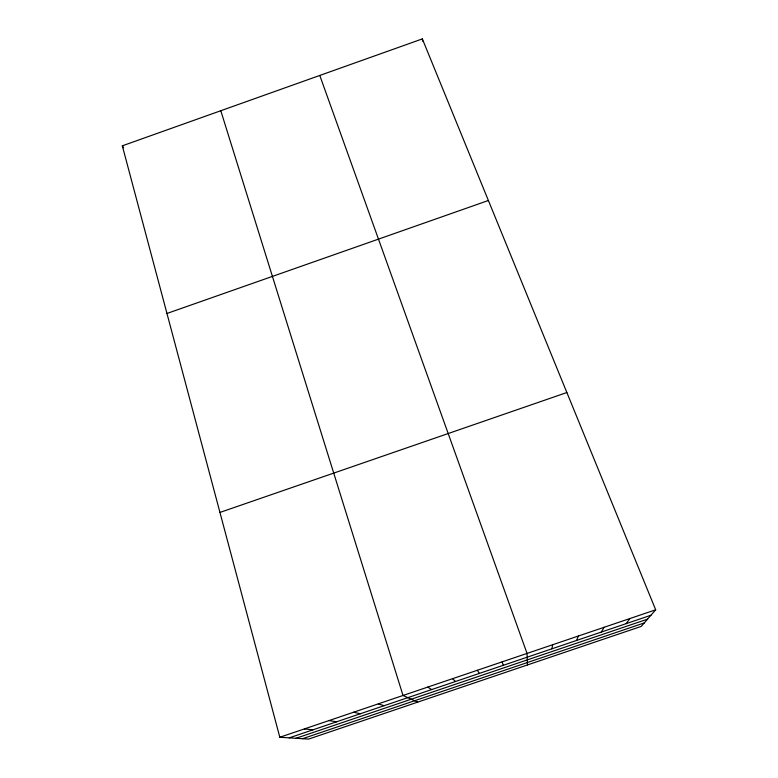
<?xml version="1.0" encoding="UTF-8"?>
<svg xmlns="http://www.w3.org/2000/svg" width="778" height="778" viewBox="0 0 778 778"><rect width="100%" height="100%" fill="white"/><g stroke="black" fill="none" stroke-linecap="round" stroke-linejoin="round"><path stroke-width="1.17" d="M551.874 648.833L552.701 644.719M576.595 640.45L578.394 636.005M601.345 632.057L604.117 627.282M626.134 623.655L629.879 618.549M655.679 609.806L641.257 626.397L308.584 739.1L279.817 737.252L122.321 145.826L422.337 38.9L655.679 609.806L279.817 737.252M166.969 313.466L488.38 200.5M219.95 512.43L566.87 392.52M289.241 737.855L650.953 615.242M295.98 738.293L647.568 619.132M302.545 738.711L644.281 622.925M304.392 728.918L312.902 729.832M329.006 720.574L336.592 721.809M353.64 712.22L360.311 713.766M378.312 703.847L384.06 705.714M417.708 702.126L403.023 695.474L220.796 110.729M427.764 687.081L431.644 689.58M452.533 678.688L455.49 681.499M122.321 145.826L123.624 147.762M477.332 670.276L479.355 673.408M319.787 75.447L527.037 653.423L527.484 664.937M502.17 661.854L503.259 665.307M422.337 38.9L422.687 41.205"/></g></svg>
